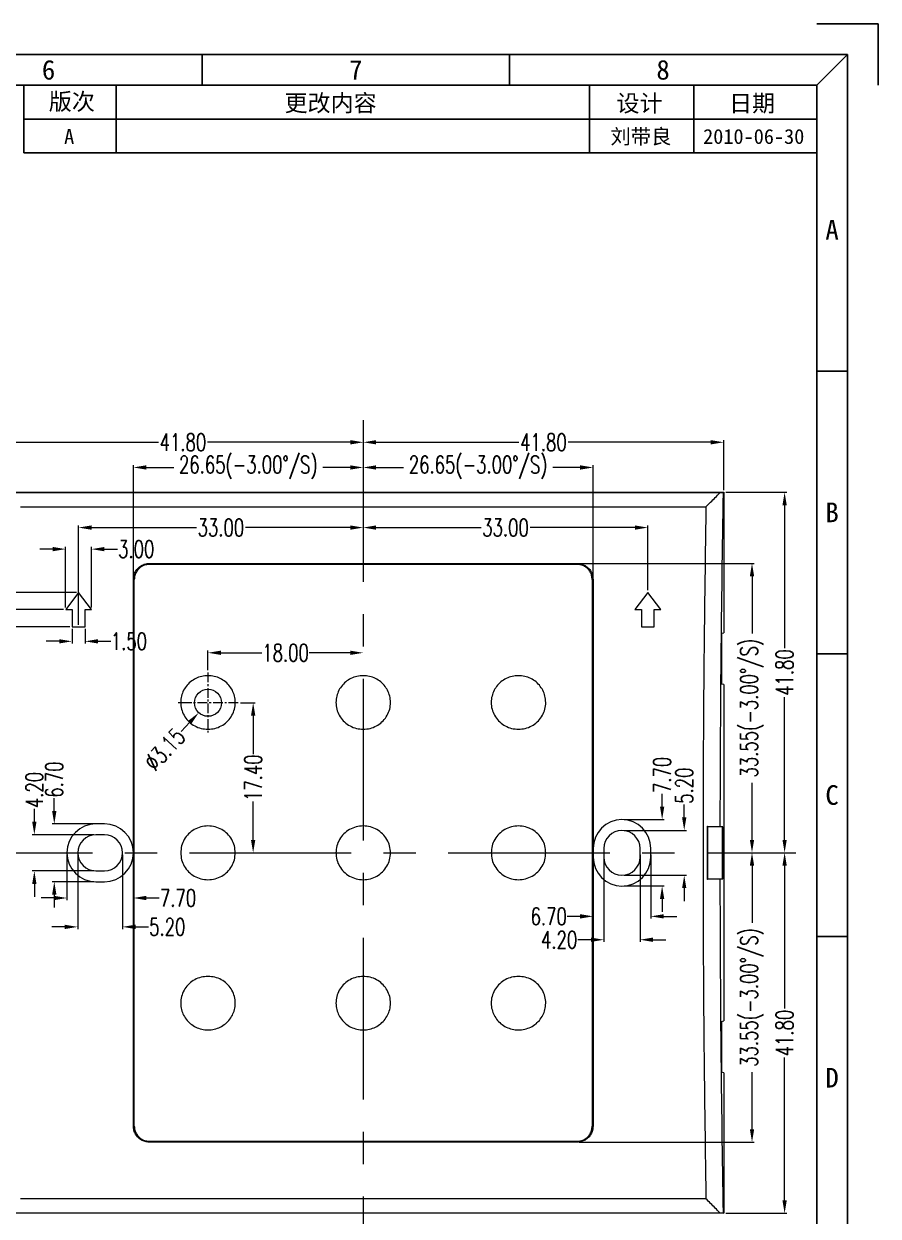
# Model space of a CAD drawing. Header units: millimetres. Extents: x 1179 to 2103, y 2567 to 2779.
# Drawn here: x 1690 to 1789.1, y 2640.8 to 2779 of the extents above; entities that cross this region are included whole.
import ezdxf
from ezdxf.enums import TextEntityAlignment as Align

# ---------------------------------------------------------------- set-up
doc = ezdxf.new("R2010")
doc.units = ezdxf.units.MM
doc.linetypes.add('CENTER', pattern=[0.6, 0.375, -0.075, 0.075, -0.075])
doc.layers.get('0').update_dxf_attribs({"linetype": 'CONTINUOUS'})
doc.layers.get('Defpoints').update_dxf_attribs({"linetype": 'CONTINUOUS'})
doc.layers.add('dim', color=82, linetype='CONTINUOUS', lineweight=9)
doc.layers.add('part', color=7, linetype='CONTINUOUS', lineweight=20)
doc.layers.add('dtext', color=4, linetype='CONTINUOUS')
doc.styles.get("Standard").update_dxf_attribs({"font": 'romans.shx', "width": 0.7})
doc.styles.add('仿宋', font='SIMFANG.TTF', dxfattribs={"width": 0.7})
doc.styles.add('宋体', font='SimSun.ttf', dxfattribs={"width": 0.7})
doc.dimstyles.new('02', dxfattribs={"dimscale": 0.5, "dimtxt": 4, "dimasz": 3, "dimexe": 0.5, "dimexo": 0.5, "dimgap": 0.09, "dimtad": 0, "dimzin": 0, "dimdsep": 46, "dimtxsty": 'Standard', "dimcen": 0, "dimclrd": 256, "dimclre": 256, "dimclrt": 6, "dimazin": 2, "dimtp": 0.01, "dimtm": 0.01, "dimtfac": 1, "dimtofl": 0, "dimtmove": 0, "dimatfit": 0, "dimfxl": 0, "dimtolj": 1, "dimtzin": 0, "dimlwd": -1, "dimlwe": -1, "dimarcsym": 0})

# ---------------------------------------------------------------- blocks, each defined once
blk = doc.blocks.new('ca3')
at = {"color": 8}
for p, q in [((420, 297), (410, 297)), ((420, 287), (420, 297))]:
    blk.add_line(p, q, dxfattribs=at)
for p, q in [((310, 287), (310, 292)), ((360, 287), (360, 292)), ((410, 287), (415, 292)), ((415, 240.5), (410, 240.5)), ((415, 194.5), (410, 194.5)), ((410, 148.5), (415, 148.5))]:
    blk.add_line(p, q)
for points in [[(5, 292), (415, 292), (415, 5), (5, 5)], [(10, 287), (410, 287), (410, 10), (10, 10)]]:
    blk.add_lwpolyline(points, close=True)
at = {"style": '宋体'}
for s, p in [('6', (285, 289.5)), ('8', (385, 289.5)), ('7', (335, 289.5)), ('A', (412.5, 263.5)), ('B', (412.5, 217.5)), ('C', (412.5, 171.5)), ('D', (412.5, 125.5))]:
    blk.add_text(s, height=3.2, dxfattribs=at).set_placement(p, align=Align.MIDDLE)
blk = doc.blocks.new('*D212')
at = {"layer": 'Defpoints', "color": 0}
for p in [(3383.1, -1234.23), (3383.1, -1234.23), (3416.1, -1241.74)]:
    blk.add_point(p, dxfattribs=at)
at = {"layer": 'dim'}
for p, q in [((3384.6, -1234.23), (3396.76, -1234.23)), ((3414.6, -1234.23), (3402.45, -1234.23)), ((3416.1, -1241.49), (3416.1, -1233.98))]:
    blk.add_line(p, q, dxfattribs=at)
for points in [[(3384.6, -1233.98), (3384.6, -1234.48), (3383.1, -1234.23)], [(3414.6, -1233.98), (3414.6, -1234.48), (3416.1, -1234.23)]]:
    blk.add_solid(points, dxfattribs=at)
at = {"layer": 'dim', "color": 6, "insert": (3399.6, -1234.23), "char_height": 2, "attachment_point": 5}
blk.add_mtext('\\A1;33.00', dxfattribs=at)
blk = doc.blocks.new('*D211')
at = {"layer": 'Defpoints', "color": 0}
for p in [(3383.1, -1234.23), (3383.1, -1234.23), (3350.1, -1245.74)]:
    blk.add_point(p, dxfattribs=at)
at = {"layer": 'dim'}
for p, q in [((3350.1, -1245.49), (3350.1, -1233.98)), ((3351.6, -1234.23), (3363.76, -1234.23)), ((3381.6, -1234.23), (3369.45, -1234.23))]:
    blk.add_line(p, q, dxfattribs=at)
for points in [[(3351.6, -1233.98), (3351.6, -1234.48), (3350.1, -1234.23)], [(3381.6, -1233.98), (3381.6, -1234.48), (3383.1, -1234.23)]]:
    blk.add_solid(points, dxfattribs=at)
at = {"layer": 'dim', "color": 6, "insert": (3366.6, -1234.23), "char_height": 2, "attachment_point": 5}
blk.add_mtext('\\A1;33.00', dxfattribs=at)
blk = doc.blocks.new('*D210')
at = {"layer": 'Defpoints', "color": 0}
for p in [(3351.6, -1236.73), (3348.6, -1243.74), (3351.6, -1243.74)]:
    blk.add_point(p, dxfattribs=at)
at = {"layer": 'dim'}
for p, q in [((3347.1, -1236.73), (3345.6, -1236.73)), ((3348.6, -1243.49), (3348.6, -1236.48)), ((3351.6, -1243.49), (3351.6, -1236.48)), ((3353.1, -1236.73), (3354.6, -1236.73))]:
    blk.add_line(p, q, dxfattribs=at)
for points in [[(3347.1, -1236.48), (3347.1, -1236.98), (3348.6, -1236.73)], [(3353.1, -1236.48), (3353.1, -1236.98), (3351.6, -1236.73)]]:
    blk.add_solid(points, dxfattribs=at)
at = {"layer": 'dim', "color": 6, "insert": (3356.78, -1236.73), "char_height": 2, "attachment_point": 5}
blk.add_mtext('\\A1;3.00', dxfattribs=at)
blk = doc.blocks.new('*D209')
at = {"layer": 'Defpoints', "color": 0}
for p in [(3349.35, -1245.74), (3350.85, -1245.74), (3350.85, -1247.42)]:
    blk.add_point(p, dxfattribs=at)
at = {"layer": 'dim'}
for p, q in [((3349.35, -1245.99), (3349.35, -1247.67)), ((3350.85, -1245.99), (3350.85, -1247.67)), ((3347.85, -1247.42), (3346.35, -1247.42)), ((3352.35, -1247.42), (3353.85, -1247.42))]:
    blk.add_line(p, q, dxfattribs=at)
for points in [[(3347.85, -1247.17), (3347.85, -1247.67), (3349.35, -1247.42)], [(3352.35, -1247.17), (3352.35, -1247.67), (3350.85, -1247.42)]]:
    blk.add_solid(points, dxfattribs=at)
at = {"layer": 'dim', "color": 6, "insert": (3355.93, -1247.42), "char_height": 2, "attachment_point": 5}
blk.add_mtext('\\A1;1.50', dxfattribs=at)
blk = doc.blocks.new('*D208')
at = {"layer": 'Defpoints', "color": 0}
for p in [(3350.1, -1241.74), (3332.94, -1271.94), (3332.94, -1271.94)]:
    blk.add_point(p, dxfattribs=at)
at = {"layer": 'dim'}
for p, q in [((3349.85, -1241.74), (3332.69, -1241.74)), ((3332.94, -1243.24), (3332.94, -1254)), ((3332.94, -1270.44), (3332.94, -1259.69))]:
    blk.add_line(p, q, dxfattribs=at)
for points in [[(3332.69, -1243.24), (3333.19, -1243.24), (3332.94, -1241.74)], [(3332.69, -1270.44), (3333.19, -1270.44), (3332.94, -1271.94)]]:
    blk.add_solid(points, dxfattribs=at)
at = {"layer": 'dim', "color": 6, "insert": (3332.94, -1256.84), "char_height": 2, "attachment_point": 5, "rotation": 90}
blk.add_mtext('\\A1;30.20', dxfattribs=at)
blk = doc.blocks.new('*D207')
at = {"layer": 'Defpoints', "color": 0}
for p in [(3348.6, -1243.74), (3335.66, -1271.94), (3335.66, -1271.94)]:
    blk.add_point(p, dxfattribs=at)
at = {"layer": 'dim'}
for p, q in [((3348.35, -1243.74), (3335.41, -1243.74)), ((3335.66, -1245.24), (3335.66, -1255)), ((3335.66, -1270.44), (3335.66, -1260.69))]:
    blk.add_line(p, q, dxfattribs=at)
for points in [[(3335.41, -1245.24), (3335.91, -1245.24), (3335.66, -1243.74)], [(3335.41, -1270.44), (3335.91, -1270.44), (3335.66, -1271.94)]]:
    blk.add_solid(points, dxfattribs=at)
at = {"layer": 'dim', "color": 6, "insert": (3335.66, -1257.84), "char_height": 2, "attachment_point": 5, "rotation": 90}
blk.add_mtext('\\A1;28.20', dxfattribs=at)
blk = doc.blocks.new('*D206')
at = {"layer": 'Defpoints', "color": 0}
for p in [(3349.35, -1245.74), (3338.34, -1271.94), (3338.34, -1271.94)]:
    blk.add_point(p, dxfattribs=at)
at = {"layer": 'dim'}
for p, q in [((3349.1, -1245.74), (3338.09, -1245.74)), ((3338.34, -1247.24), (3338.34, -1256)), ((3338.34, -1270.44), (3338.34, -1261.69))]:
    blk.add_line(p, q, dxfattribs=at)
for points in [[(3338.09, -1247.24), (3338.59, -1247.24), (3338.34, -1245.74)], [(3338.09, -1270.44), (3338.59, -1270.44), (3338.34, -1271.94)]]:
    blk.add_solid(points, dxfattribs=at)
at = {"layer": 'dim', "color": 6, "insert": (3338.34, -1258.84), "char_height": 2, "attachment_point": 5, "rotation": 90}
blk.add_mtext('\\A1;26.20', dxfattribs=at)
blk = doc.blocks.new('*D205')
at = {"layer": 'Defpoints', "color": 0}
for p in [(3347.28, -1268.59), (3352.6, -1268.59), (3352.1, -1275.29)]:
    blk.add_point(p, dxfattribs=at)
at = {"layer": 'dim'}
for p, q in [((3347.28, -1267.09), (3347.28, -1265.59)), ((3352.35, -1268.59), (3347.03, -1268.59)), ((3351.85, -1275.29), (3347.03, -1275.29)), ((3347.28, -1276.79), (3347.28, -1278.29))]:
    blk.add_line(p, q, dxfattribs=at)
for points in [[(3347.03, -1267.09), (3347.53, -1267.09), (3347.28, -1268.59)], [(3347.03, -1276.79), (3347.53, -1276.79), (3347.28, -1275.29)]]:
    blk.add_solid(points, dxfattribs=at)
at = {"layer": 'dim', "color": 6, "insert": (3347.28, -1263.45), "char_height": 2, "attachment_point": 5, "rotation": 90}
blk.add_mtext('\\A1;6.70', dxfattribs=at)
blk = doc.blocks.new('*D204')
at = {"layer": 'Defpoints', "color": 0}
for p in [(3344.97, -1269.84), (3352.1, -1269.84), (3352.1, -1274.04)]:
    blk.add_point(p, dxfattribs=at)
at = {"layer": 'dim'}
for p, q in [((3344.97, -1268.34), (3344.97, -1266.84)), ((3351.85, -1269.84), (3344.72, -1269.84)), ((3351.85, -1274.04), (3344.72, -1274.04)), ((3344.97, -1275.54), (3344.97, -1277.04))]:
    blk.add_line(p, q, dxfattribs=at)
for points in [[(3344.72, -1268.34), (3345.22, -1268.34), (3344.97, -1269.84)], [(3344.72, -1275.54), (3345.22, -1275.54), (3344.97, -1274.04)]]:
    blk.add_solid(points, dxfattribs=at)
at = {"layer": 'dim', "color": 6, "insert": (3344.97, -1264.66), "char_height": 2, "attachment_point": 5, "rotation": 90}
blk.add_mtext('\\A1;4.20', dxfattribs=at)
blk = doc.blocks.new('*D203')
at = {"layer": 'Defpoints', "color": 0}
for p in [(3350, -1271.94), (3355.2, -1271.94), (3355.2, -1280.53)]:
    blk.add_point(p, dxfattribs=at)
at = {"layer": 'dim'}
for p, q in [((3350, -1272.19), (3350, -1280.78)), ((3355.2, -1272.19), (3355.2, -1280.78)), ((3348.5, -1280.53), (3347, -1280.53)), ((3356.7, -1280.53), (3358.2, -1280.53))]:
    blk.add_line(p, q, dxfattribs=at)
for points in [[(3348.5, -1280.28), (3348.5, -1280.78), (3350, -1280.53)], [(3356.7, -1280.28), (3356.7, -1280.78), (3355.2, -1280.53)]]:
    blk.add_solid(points, dxfattribs=at)
at = {"layer": 'dim', "color": 6, "insert": (3360.38, -1280.53), "char_height": 2, "attachment_point": 5}
blk.add_mtext('\\A1;5.20', dxfattribs=at)
blk = doc.blocks.new('*D202')
at = {"layer": 'Defpoints', "color": 0}
for p in [(3348.75, -1271.94), (3356.45, -1271.94), (3348.75, -1277.18)]:
    blk.add_point(p, dxfattribs=at)
at = {"layer": 'dim'}
for p, q in [((3348.75, -1272.19), (3348.75, -1277.43)), ((3356.45, -1272.19), (3356.45, -1277.43)), ((3347.25, -1277.18), (3345.75, -1277.18)), ((3357.95, -1277.18), (3359.45, -1277.18))]:
    blk.add_line(p, q, dxfattribs=at)
for points in [[(3347.25, -1276.93), (3347.25, -1277.43), (3348.75, -1277.18)], [(3357.95, -1276.93), (3357.95, -1277.43), (3356.45, -1277.18)]]:
    blk.add_solid(points, dxfattribs=at)
at = {"layer": 'dim', "color": 6, "insert": (3361.63, -1277.18), "char_height": 2, "attachment_point": 5}
blk.add_mtext('\\A1;7.70', dxfattribs=at)
blk = doc.blocks.new('*D201')
at = {"layer": 'Defpoints', "color": 0}
for p in [(3413.1, -1269.34), (3420.32, -1269.34), (3413.1, -1274.54)]:
    blk.add_point(p, dxfattribs=at)
at = {"layer": 'dim'}
for p, q in [((3420.32, -1267.84), (3420.32, -1266.34)), ((3413.35, -1269.34), (3420.57, -1269.34)), ((3413.35, -1274.54), (3420.57, -1274.54)), ((3420.32, -1276.04), (3420.32, -1277.54))]:
    blk.add_line(p, q, dxfattribs=at)
for points in [[(3420.07, -1267.84), (3420.57, -1267.84), (3420.32, -1269.34)], [(3420.07, -1276.04), (3420.57, -1276.04), (3420.32, -1274.54)]]:
    blk.add_solid(points, dxfattribs=at)
at = {"layer": 'dim', "color": 6, "insert": (3420.32, -1264.16), "char_height": 2, "attachment_point": 5, "rotation": 90}
blk.add_mtext('\\A1;5.20', dxfattribs=at)
blk = doc.blocks.new('*D200')
at = {"layer": 'Defpoints', "color": 0}
for p in [(3411, -1271.94), (3415.2, -1271.94), (3411, -1282.02)]:
    blk.add_point(p, dxfattribs=at)
at = {"layer": 'dim'}
for p, q in [((3411, -1272.19), (3411, -1282.27)), ((3415.2, -1272.19), (3415.2, -1282.27)), ((3409.5, -1282.02), (3408, -1282.02)), ((3416.7, -1282.02), (3418.2, -1282.02))]:
    blk.add_line(p, q, dxfattribs=at)
for points in [[(3409.5, -1281.77), (3409.5, -1282.27), (3411, -1282.02)], [(3416.7, -1281.77), (3416.7, -1282.27), (3415.2, -1282.02)]]:
    blk.add_solid(points, dxfattribs=at)
at = {"layer": 'dim', "color": 6, "insert": (3405.82, -1282.02), "char_height": 2, "attachment_point": 5}
blk.add_mtext('\\A1;4.20', dxfattribs=at)
blk = doc.blocks.new('*D199')
at = {"layer": 'Defpoints', "color": 0}
for p in [(3409.75, -1271.94), (3416.45, -1271.94), (3409.75, -1279.31)]:
    blk.add_point(p, dxfattribs=at)
at = {"layer": 'dim'}
for p, q in [((3409.75, -1272.19), (3409.75, -1279.56)), ((3416.45, -1272.19), (3416.45, -1279.56)), ((3408.25, -1279.31), (3406.75, -1279.31)), ((3417.95, -1279.31), (3419.45, -1279.31))]:
    blk.add_line(p, q, dxfattribs=at)
for points in [[(3408.25, -1279.06), (3408.25, -1279.56), (3409.75, -1279.31)], [(3417.95, -1279.06), (3417.95, -1279.56), (3416.45, -1279.31)]]:
    blk.add_solid(points, dxfattribs=at)
at = {"layer": 'dim', "color": 6, "insert": (3404.61, -1279.31), "char_height": 2, "attachment_point": 5}
blk.add_mtext('\\A1;6.70', dxfattribs=at)
blk = doc.blocks.new('*D198')
at = {"layer": 'Defpoints', "color": 0}
for p in [(3413.1, -1268.09), (3413.1, -1275.79), (3417.76, -1275.79)]:
    blk.add_point(p, dxfattribs=at)
at = {"layer": 'dim'}
for p, q in [((3417.76, -1266.59), (3417.76, -1265.09)), ((3413.35, -1268.09), (3418.01, -1268.09)), ((3413.35, -1275.79), (3418.01, -1275.79)), ((3417.76, -1277.29), (3417.76, -1278.79))]:
    blk.add_line(p, q, dxfattribs=at)
for points in [[(3417.51, -1266.59), (3418.01, -1266.59), (3417.76, -1268.09)], [(3417.51, -1277.29), (3418.01, -1277.29), (3417.76, -1275.79)]]:
    blk.add_solid(points, dxfattribs=at)
at = {"layer": 'dim', "color": 6, "insert": (3417.76, -1262.91), "char_height": 2, "attachment_point": 5, "rotation": 90}
blk.add_mtext('\\A1;7.70', dxfattribs=at)
blk = doc.blocks.new('*D197')
at = {"layer": 'Defpoints', "color": 0}
for p in [(3431.96, -1271.94), (3431.96, -1271.94), (3424.9, -1313.74)]:
    blk.add_point(p, dxfattribs=at)
at = {"layer": 'dim'}
for p, q in [((3431.96, -1273.44), (3431.96, -1290)), ((3431.96, -1312.24), (3431.96, -1295.69)), ((3425.15, -1313.74), (3432.21, -1313.74))]:
    blk.add_line(p, q, dxfattribs=at)
for points in [[(3431.71, -1273.44), (3432.21, -1273.44), (3431.96, -1271.94)], [(3431.71, -1312.24), (3432.21, -1312.24), (3431.96, -1313.74)]]:
    blk.add_solid(points, dxfattribs=at)
at = {"layer": 'dim', "color": 6, "insert": (3431.96, -1292.84), "char_height": 2, "attachment_point": 5, "rotation": 90}
blk.add_mtext('\\A1;41.80', dxfattribs=at)
blk = doc.blocks.new('*D196')
at = {"layer": 'Defpoints', "color": 0}
for p in [(3424.9, -1230.14), (3431.96, -1271.94), (3431.96, -1271.94)]:
    blk.add_point(p, dxfattribs=at)
at = {"layer": 'dim'}
for p, q in [((3425.15, -1230.14), (3432.21, -1230.14)), ((3431.96, -1231.64), (3431.96, -1248.2)), ((3431.96, -1270.44), (3431.96, -1253.89))]:
    blk.add_line(p, q, dxfattribs=at)
for points in [[(3431.71, -1231.64), (3432.21, -1231.64), (3431.96, -1230.14)], [(3431.71, -1270.44), (3432.21, -1270.44), (3431.96, -1271.94)]]:
    blk.add_solid(points, dxfattribs=at)
at = {"layer": 'dim', "color": 6, "insert": (3431.96, -1251.04), "char_height": 2, "attachment_point": 5, "rotation": 90}
blk.add_mtext('\\A1;41.80', dxfattribs=at)
blk = doc.blocks.new('*D195')
at = {"layer": 'Defpoints', "color": 0}
for p in [(3366.18, -1253.39), (3364.03, -1255.7)]:
    blk.add_point(p, dxfattribs=at)
at = {"layer": 'dim'}
blk.add_line((3363.01, -1256.79), (3361.99, -1257.89), dxfattribs=at)
blk.add_solid([(3362.83, -1256.62), (3363.19, -1256.96), (3364.03, -1255.7)], dxfattribs=at)
at = {"layer": 'dim', "color": 6, "insert": (3360.07, -1259.95), "char_height": 2, "attachment_point": 5, "rotation": 47.0535}
blk.add_mtext('\\A1;∅3.15', dxfattribs=at)
blk = doc.blocks.new('*D194')
at = {"layer": 'Defpoints', "color": 0}
for p in [(3368.61, -1254.54), (3370.34, -1271.94), (3370.34, -1271.94)]:
    blk.add_point(p, dxfattribs=at)
at = {"layer": 'dim'}
for p, q in [((3368.86, -1254.54), (3370.59, -1254.54)), ((3370.34, -1256.04), (3370.34, -1260.5)), ((3370.34, -1270.44), (3370.34, -1265.99))]:
    blk.add_line(p, q, dxfattribs=at)
for points in [[(3370.09, -1256.04), (3370.59, -1256.04), (3370.34, -1254.54)], [(3370.09, -1270.44), (3370.59, -1270.44), (3370.34, -1271.94)]]:
    blk.add_solid(points, dxfattribs=at)
at = {"layer": 'dim', "color": 6, "insert": (3370.34, -1263.24), "char_height": 2, "attachment_point": 5, "rotation": 90}
blk.add_mtext('\\A1;17.40', dxfattribs=at)
blk = doc.blocks.new('*D193')
at = {"layer": 'Defpoints', "color": 0}
for p in [(3383.1, -1248.75), (3383.1, -1248.75), (3365.1, -1251.03)]:
    blk.add_point(p, dxfattribs=at)
at = {"layer": 'dim'}
for p, q in [((3365.1, -1250.78), (3365.1, -1248.5)), ((3366.6, -1248.75), (3371.36, -1248.75)), ((3381.6, -1248.75), (3376.85, -1248.75))]:
    blk.add_line(p, q, dxfattribs=at)
for points in [[(3366.6, -1248.5), (3366.6, -1249), (3365.1, -1248.75)], [(3381.6, -1248.5), (3381.6, -1249), (3383.1, -1248.75)]]:
    blk.add_solid(points, dxfattribs=at)
at = {"layer": 'dim', "color": 6, "insert": (3374.1, -1248.75), "char_height": 2, "attachment_point": 5}
blk.add_mtext('\\A1;18.00', dxfattribs=at)
blk = doc.blocks.new('*D190')
at = {"layer": 'Defpoints', "color": 0}
for p in [(3428.18, -1271.94), (3428.18, -1271.94), (3407.9, -1305.49)]:
    blk.add_point(p, dxfattribs=at)
at = {"layer": 'dim'}
for p, q in [((3428.18, -1273.44), (3428.18, -1280.07)), ((3428.18, -1303.99), (3428.18, -1297.36)), ((3408.15, -1305.49), (3428.43, -1305.49))]:
    blk.add_line(p, q, dxfattribs=at)
for points in [[(3427.93, -1273.44), (3428.43, -1273.44), (3428.18, -1271.94)], [(3427.93, -1303.99), (3428.43, -1303.99), (3428.18, -1305.49)]]:
    blk.add_solid(points, dxfattribs=at)
at = {"layer": 'dim', "color": 6, "insert": (3428.18, -1288.72), "char_height": 2, "attachment_point": 5, "rotation": 90}
blk.add_mtext('\\A1;33.55(-3.00%%d/S)', dxfattribs=at)
blk = doc.blocks.new('*D189')
at = {"layer": 'Defpoints', "color": 0}
for p in [(3407.9, -1238.39), (3428.18, -1271.94), (3428.18, -1271.94)]:
    blk.add_point(p, dxfattribs=at)
at = {"layer": 'dim'}
for p, q in [((3408.15, -1238.39), (3428.43, -1238.39)), ((3428.18, -1239.89), (3428.18, -1246.52)), ((3428.18, -1270.44), (3428.18, -1263.81))]:
    blk.add_line(p, q, dxfattribs=at)
for points in [[(3427.93, -1239.89), (3428.43, -1239.89), (3428.18, -1238.39)], [(3427.93, -1270.44), (3428.43, -1270.44), (3428.18, -1271.94)]]:
    blk.add_solid(points, dxfattribs=at)
at = {"layer": 'dim', "color": 6, "insert": (3428.18, -1255.17), "char_height": 2, "attachment_point": 5, "rotation": 90}
blk.add_mtext('\\A1;33.55(-3.00%%d/S)', dxfattribs=at)
blk = doc.blocks.new('*D186')
at = {"layer": 'Defpoints', "color": 0}
for p in [(3383.1, -1224.34), (3383.1, -1224.34), (3424.9, -1230.14)]:
    blk.add_point(p, dxfattribs=at)
at = {"layer": 'dim'}
for p, q in [((3384.6, -1224.34), (3401.16, -1224.34)), ((3423.4, -1224.34), (3406.85, -1224.34)), ((3424.9, -1229.89), (3424.9, -1224.09))]:
    blk.add_line(p, q, dxfattribs=at)
for points in [[(3384.6, -1224.09), (3384.6, -1224.59), (3383.1, -1224.34)], [(3423.4, -1224.09), (3423.4, -1224.59), (3424.9, -1224.34)]]:
    blk.add_solid(points, dxfattribs=at)
at = {"layer": 'dim', "color": 6, "insert": (3404, -1224.34), "char_height": 2, "attachment_point": 5}
blk.add_mtext('\\A1;41.80', dxfattribs=at)
blk = doc.blocks.new('*D185')
at = {"layer": 'Defpoints', "color": 0}
for p in [(3383.1, -1224.34), (3383.1, -1224.34), (3341.3, -1230.14)]:
    blk.add_point(p, dxfattribs=at)
at = {"layer": 'dim'}
for p, q in [((3341.3, -1229.89), (3341.3, -1224.09)), ((3342.8, -1224.34), (3359.36, -1224.34)), ((3381.6, -1224.34), (3365.05, -1224.34))]:
    blk.add_line(p, q, dxfattribs=at)
for points in [[(3342.8, -1224.09), (3342.8, -1224.59), (3341.3, -1224.34)], [(3381.6, -1224.09), (3381.6, -1224.59), (3383.1, -1224.34)]]:
    blk.add_solid(points, dxfattribs=at)
at = {"layer": 'dim', "color": 6, "insert": (3362.2, -1224.34), "char_height": 2, "attachment_point": 5}
blk.add_mtext('\\A1;41.80', dxfattribs=at)
blk = doc.blocks.new('*D184')
at = {"layer": 'Defpoints', "color": 0}
for p in [(3383.1, -1227.26), (3383.1, -1227.26), (3356.45, -1240.24)]:
    blk.add_point(p, dxfattribs=at)
at = {"layer": 'dim'}
for p, q in [((3356.45, -1239.99), (3356.45, -1227.01)), ((3357.95, -1227.26), (3361.13, -1227.26)), ((3381.6, -1227.26), (3378.42, -1227.26))]:
    blk.add_line(p, q, dxfattribs=at)
for points in [[(3357.95, -1227.01), (3357.95, -1227.51), (3356.45, -1227.26)], [(3381.6, -1227.01), (3381.6, -1227.51), (3383.1, -1227.26)]]:
    blk.add_solid(points, dxfattribs=at)
at = {"layer": 'dim', "color": 6, "insert": (3369.78, -1227.26), "char_height": 2, "attachment_point": 5}
blk.add_mtext('\\A1;26.65(-3.00%%d/S)', dxfattribs=at)
blk = doc.blocks.new('*D183')
at = {"layer": 'Defpoints', "color": 0}
for p in [(3383.1, -1227.26), (3383.1, -1227.26), (3409.75, -1240.24)]:
    blk.add_point(p, dxfattribs=at)
at = {"layer": 'dim'}
for p, q in [((3384.6, -1227.26), (3387.78, -1227.26)), ((3408.25, -1227.26), (3405.07, -1227.26)), ((3409.75, -1239.99), (3409.75, -1227.01))]:
    blk.add_line(p, q, dxfattribs=at)
for points in [[(3384.6, -1227.01), (3384.6, -1227.51), (3383.1, -1227.26)], [(3408.25, -1227.01), (3408.25, -1227.51), (3409.75, -1227.26)]]:
    blk.add_solid(points, dxfattribs=at)
at = {"layer": 'dim', "color": 6, "insert": (3396.43, -1227.26), "char_height": 2, "attachment_point": 5}
blk.add_mtext('\\A1;26.65(-3.00%%d/S)', dxfattribs=at)

msp = doc.modelspace()

# ---------------------------------------------------------------- linework, layer by layer
at = {"layer": 'dtext', "color": 7}
for p, q in [((1690.024, 2771.885), (1690.024, 2764.047)), ((1700.711, 2771.885), (1700.711, 2764.047)), ((1755.575, 2771.885), (1755.575, 2764.047)), ((1767.687, 2771.885), (1767.687, 2764.047)), ((1690.024, 2767.966), (1781.937, 2767.966)), ((1690.024, 2764.047), (1781.937, 2764.047))]:
    msp.add_line(p, q, dxfattribs=at)
at = {"layer": 'part', "color": 1, "linetype": 'CENTER', "ltscale": 50}
for p, q in [((1729.36, 2733.049), (1729.36, 2632.729)), ((1679.2, 2682.889), (1779.52, 2682.889))]:
    msp.add_line(p, q, dxfattribs=at)
at = {"layer": 'part', "color": 7, "linetype": 'Continuous'}
for p, q in [((1687.56, 2724.689), (1771.16, 2724.689)), ((1770.696, 2724.618), (1688.023, 2724.618)), ((1771.16, 2724.689), (1771.124, 2724.653)), ((1771.16, 2724.689), (1771.16, 2708.389)), ((1689.619, 2723.011), (1769.1, 2723.011)), ((1704.56, 2716.439), (1754.16, 2716.439)), ((1704.56, 2716.439), (1704.56, 2716.331)), ((1754.16, 2716.331), (1704.56, 2716.331)), ((1754.16, 2716.439), (1754.16, 2716.331)), ((1702.71, 2714.589), (1702.816, 2714.588)), ((1756.01, 2714.589), (1755.904, 2714.588)), ((1696.36, 2713.089), (1694.86, 2711.089)), ((1697.86, 2711.089), (1696.36, 2713.089)), ((1762.36, 2713.089), (1760.86, 2711.089)), ((1763.86, 2711.089), (1762.36, 2713.089)), ((1694.86, 2711.089), (1695.61, 2711.089)), ((1695.61, 2711.089), (1695.61, 2709.089)), ((1697.11, 2711.089), (1697.86, 2711.089)), ((1697.11, 2709.089), (1697.11, 2711.089)), ((1760.86, 2711.089), (1761.61, 2711.089)), ((1761.61, 2711.089), (1761.61, 2709.089)), ((1763.11, 2709.089), (1763.11, 2711.089)), ((1763.11, 2711.089), (1763.86, 2711.089)), ((1695.61, 2709.089), (1697.11, 2709.089)), ((1761.61, 2709.089), (1763.11, 2709.089)), ((1770.915, 2708.34), (1771.16, 2708.389)), ((1770.915, 2708.34), (1770.915, 2702.437)), ((1771.16, 2702.389), (1770.915, 2702.437)), ((1771.16, 2702.389), (1771.16, 2663.389)), ((1699.36, 2686.239), (1698.36, 2686.239)), ((1699.36, 2684.989), (1698.36, 2684.989)), ((1769.331, 2685.917), (1769.275, 2685.973)), ((1769.275, 2685.973), (1770.753, 2685.95)), ((1771.06, 2685.889), (1770.753, 2685.95)), ((1770.96, 2685.889), (1770.96, 2679.889)), ((1771.06, 2685.889), (1770.96, 2685.889)), ((1756.01, 2683.389), (1756.01, 2682.389)), ((1757.26, 2683.389), (1757.26, 2682.389)), ((1761.46, 2682.389), (1761.46, 2683.389)), ((1762.71, 2682.389), (1762.71, 2683.389)), ((1698.36, 2680.789), (1699.36, 2680.789)), ((1698.36, 2679.539), (1699.36, 2679.539)), ((1769.275, 2679.804), (1769.331, 2679.86)), ((1770.753, 2679.827), (1769.275, 2679.804)), ((1770.753, 2679.827), (1771.06, 2679.889)), ((1771.06, 2679.889), (1770.96, 2679.889)), ((1770.915, 2663.34), (1771.16, 2663.389)), ((1770.915, 2663.34), (1770.915, 2657.437)), ((1771.16, 2657.389), (1770.915, 2657.437)), ((1771.16, 2657.389), (1771.16, 2641.089)), ((1702.71, 2651.189), (1702.816, 2651.189)), ((1756.01, 2651.189), (1755.904, 2651.189)), ((1704.56, 2649.339), (1704.56, 2649.446)), ((1704.56, 2649.446), (1754.16, 2649.446)), ((1754.16, 2649.339), (1704.56, 2649.339)), ((1754.16, 2649.339), (1754.16, 2649.446)), ((1769.1, 2642.766), (1689.619, 2642.766)), ((1771.16, 2641.089), (1687.56, 2641.089)), ((1688.023, 2641.159), (1770.696, 2641.159)), ((1771.16, 2641.089), (1771.124, 2641.124))]:
    msp.add_line(p, q, dxfattribs=at)
at = {"layer": 'part', "color": 1, "linetype": 'CENTER', "ltscale": 3}
for p, q in [((1711.36, 2703.799), (1711.36, 2696.779)), ((1714.87, 2700.289), (1707.85, 2700.289))]:
    msp.add_line(p, q, dxfattribs=at)
at = {"layer": 'part', "color": 7, "linetype": 'Continuous'}
msp.add_circle((1711.36, 2700.289), 1.575, dxfattribs=at)
for centre, radius, start, end in [((1698.36, 2682.889), 3.35, 90, 270), ((1699.36, 2682.889), 3.35, 270, 90), ((1759.36, 2683.389), 3.35, 0, 180), ((1698.36, 2682.889), 2.1, 90, 270), ((1699.36, 2682.889), 2.1, 270, 90), ((1759.36, 2683.389), 2.1, 0, 180), ((1759.36, 2682.389), 3.35, 180, 0), ((1759.36, 2682.389), 2.1, 180, 0)]:
    msp.add_arc(centre, radius, start, end, dxfattribs=at)
for points in [[(1769.1, 2723.011), (1769.634, 2723.547), (1770.169, 2724.085), (1770.696, 2724.618)], [(1771.124, 2724.653), (1770.982, 2724.641), (1770.839, 2724.63), (1770.696, 2724.618)], [(1770.753, 2685.95), (1770.858, 2705.403), (1771.124, 2724.653)], [(1769.096, 2723.011), (1768.912, 2709.765), (1768.795, 2696.361), (1768.755, 2682.889), (1768.795, 2669.416), (1768.912, 2656.013), (1769.096, 2642.766)], [(1702.71, 2714.589), (1702.774, 2715.068), (1702.964, 2715.522), (1703.256, 2715.901), (1703.637, 2716.19), (1704.089, 2716.376), (1704.56, 2716.439)], [(1704.56, 2716.331), (1704.116, 2716.272), (1703.689, 2716.097), (1703.331, 2715.825), (1703.055, 2715.468), (1702.876, 2715.039), (1702.815, 2714.581)], [(1754.16, 2716.439), (1754.632, 2716.376), (1755.081, 2716.191), (1755.463, 2715.902), (1755.756, 2715.521), (1755.945, 2715.066), (1756.01, 2714.589)], [(1755.904, 2714.581), (1755.843, 2715.037), (1755.665, 2715.466), (1755.388, 2715.825), (1755.029, 2716.098), (1754.605, 2716.273), (1754.16, 2716.331)], [(1702.71, 2682.889), (1702.71, 2693.492), (1702.71, 2704.068), (1702.71, 2714.589)], [(1702.815, 2682.889), (1702.815, 2689.252), (1702.815, 2701.955), (1702.815, 2714.581)], [(1755.904, 2714.581), (1755.904, 2701.955), (1755.905, 2689.252), (1755.905, 2683.389)], [(1756.01, 2714.589), (1756.009, 2704.234), (1756.009, 2693.825), (1756.01, 2683.388)], [(1711.36, 2703.425), (1710.629, 2703.341), (1709.939, 2703.095), (1709.327, 2702.701), (1708.826, 2702.182), (1708.461, 2701.567), (1708.249, 2700.889)], [(1714.47, 2700.888), (1714.258, 2701.567), (1713.893, 2702.182), (1713.392, 2702.701), (1712.781, 2703.095), (1712.091, 2703.341), (1711.36, 2703.425)], [(1729.36, 2703.425), (1728.629, 2703.341), (1727.939, 2703.095), (1727.327, 2702.701), (1726.826, 2702.182), (1726.461, 2701.567), (1726.249, 2700.889)], [(1732.47, 2700.888), (1732.258, 2701.567), (1731.893, 2702.182), (1731.392, 2702.701), (1730.781, 2703.095), (1730.091, 2703.341), (1729.36, 2703.425)], [(1747.36, 2703.425), (1746.629, 2703.341), (1745.939, 2703.095), (1745.327, 2702.701), (1744.826, 2702.182), (1744.461, 2701.567), (1744.249, 2700.889)], [(1750.47, 2700.888), (1750.258, 2701.567), (1749.893, 2702.182), (1749.392, 2702.701), (1748.781, 2703.095), (1748.091, 2703.341), (1747.36, 2703.425)], [(1708.249, 2700.889), (1708.202, 2700.122), (1708.35, 2699.366), (1708.684, 2698.667), (1709.186, 2698.068), (1709.826, 2697.608), (1710.567, 2697.318), (1711.359, 2697.219)], [(1711.359, 2697.219), (1712.151, 2697.318), (1712.891, 2697.607), (1713.532, 2698.067), (1714.034, 2698.666), (1714.369, 2699.365), (1714.517, 2700.121), (1714.47, 2700.888)], [(1726.249, 2700.889), (1726.202, 2700.122), (1726.35, 2699.366), (1726.684, 2698.667), (1727.186, 2698.068), (1727.826, 2697.608), (1728.567, 2697.318), (1729.359, 2697.219)], [(1729.359, 2697.219), (1730.151, 2697.318), (1730.891, 2697.607), (1731.532, 2698.067), (1732.034, 2698.666), (1732.369, 2699.365), (1732.517, 2700.121), (1732.47, 2700.888)], [(1744.249, 2700.889), (1744.202, 2700.122), (1744.35, 2699.366), (1744.684, 2698.667), (1745.186, 2698.068), (1745.826, 2697.608), (1746.567, 2697.318), (1747.359, 2697.219)], [(1747.359, 2697.219), (1748.151, 2697.318), (1748.891, 2697.607), (1749.532, 2698.067), (1750.034, 2698.666), (1750.369, 2699.365), (1750.517, 2700.121), (1750.47, 2700.888)], [(1711.36, 2686.002), (1710.533, 2685.894), (1709.766, 2685.579), (1709.112, 2685.08), (1708.613, 2684.434), (1708.302, 2683.687), (1708.196, 2682.889)], [(1714.523, 2682.889), (1714.418, 2683.687), (1714.106, 2684.434), (1713.607, 2685.08), (1712.953, 2685.579), (1712.186, 2685.894), (1711.36, 2686.002)], [(1729.36, 2686.002), (1728.533, 2685.894), (1727.766, 2685.579), (1727.112, 2685.08), (1726.613, 2684.434), (1726.302, 2683.687), (1726.196, 2682.889)], [(1732.523, 2682.889), (1732.418, 2683.687), (1732.106, 2684.434), (1731.607, 2685.08), (1730.953, 2685.579), (1730.186, 2685.894), (1729.36, 2686.002)], [(1747.36, 2686.002), (1746.533, 2685.894), (1745.766, 2685.579), (1745.112, 2685.08), (1744.613, 2684.434), (1744.302, 2683.687), (1744.196, 2682.889)], [(1750.523, 2682.889), (1750.418, 2683.687), (1750.106, 2684.434), (1749.607, 2685.08), (1748.953, 2685.579), (1748.186, 2685.894), (1747.36, 2686.002)], [(1769.275, 2679.804), (1769.274, 2681.86), (1769.274, 2683.917), (1769.275, 2685.973)], [(1769.331, 2679.86), (1769.33, 2681.879), (1769.33, 2683.898), (1769.331, 2685.917)], [(1770.96, 2685.889), (1770.418, 2685.898), (1769.875, 2685.907), (1769.331, 2685.917)], [(1771.06, 2685.889), (1771.055, 2683.889), (1771.055, 2681.888), (1771.06, 2679.889)], [(1702.71, 2651.189), (1702.71, 2661.709), (1702.71, 2672.285), (1702.71, 2682.889)], [(1702.815, 2651.196), (1702.815, 2663.822), (1702.815, 2676.525), (1702.815, 2682.889)], [(1708.196, 2682.889), (1708.302, 2682.09), (1708.613, 2681.343), (1709.111, 2680.698), (1709.766, 2680.199), (1710.533, 2679.883), (1711.359, 2679.775)], [(1711.359, 2679.775), (1712.185, 2679.883), (1712.952, 2680.198), (1713.607, 2680.697), (1714.106, 2681.342), (1714.418, 2682.09), (1714.523, 2682.889)], [(1726.196, 2682.889), (1726.302, 2682.09), (1726.613, 2681.343), (1727.111, 2680.698), (1727.766, 2680.199), (1728.533, 2679.883), (1729.359, 2679.775)], [(1729.359, 2679.775), (1730.185, 2679.883), (1730.952, 2680.198), (1731.607, 2680.697), (1732.106, 2681.342), (1732.418, 2682.09), (1732.523, 2682.889)], [(1744.196, 2682.889), (1744.302, 2682.09), (1744.613, 2681.343), (1745.111, 2680.698), (1745.766, 2680.199), (1746.533, 2679.883), (1747.359, 2679.775)], [(1747.359, 2679.775), (1748.185, 2679.883), (1748.952, 2680.198), (1749.607, 2680.697), (1750.106, 2681.342), (1750.418, 2682.09), (1750.523, 2682.889)], [(1755.905, 2682.389), (1755.905, 2676.525), (1755.904, 2663.822), (1755.904, 2651.196)], [(1755.905, 2683.389), (1755.905, 2682.389)], [(1756.009, 2682.39), (1756.009, 2671.952), (1756.009, 2661.543), (1756.01, 2651.189)], [(1769.331, 2679.86), (1769.875, 2679.87), (1770.418, 2679.879), (1770.96, 2679.889)], [(1771.124, 2641.124), (1770.858, 2660.374), (1770.753, 2679.827)], [(1711.361, 2668.558), (1710.568, 2668.459), (1709.828, 2668.17), (1709.187, 2667.71), (1708.685, 2667.111), (1708.35, 2666.411), (1708.202, 2665.655), (1708.249, 2664.888)], [(1714.47, 2664.889), (1714.517, 2665.656), (1714.369, 2666.412), (1714.035, 2667.11), (1713.533, 2667.709), (1712.893, 2668.169), (1712.153, 2668.459), (1711.361, 2668.558)], [(1729.361, 2668.558), (1728.568, 2668.459), (1727.828, 2668.17), (1727.187, 2667.71), (1726.685, 2667.111), (1726.35, 2666.411), (1726.202, 2665.655), (1726.249, 2664.888)], [(1732.47, 2664.889), (1732.517, 2665.656), (1732.369, 2666.412), (1732.035, 2667.11), (1731.533, 2667.709), (1730.893, 2668.169), (1730.153, 2668.459), (1729.361, 2668.558)], [(1747.361, 2668.558), (1746.568, 2668.459), (1745.828, 2668.17), (1745.187, 2667.71), (1744.685, 2667.111), (1744.35, 2666.411), (1744.202, 2665.655), (1744.249, 2664.888)], [(1750.47, 2664.889), (1750.517, 2665.656), (1750.369, 2666.412), (1750.035, 2667.11), (1749.533, 2667.709), (1748.893, 2668.169), (1748.153, 2668.459), (1747.361, 2668.558)], [(1708.249, 2664.888), (1708.461, 2664.21), (1708.826, 2663.595), (1709.327, 2663.076), (1709.939, 2662.682), (1710.629, 2662.436), (1711.36, 2662.352)], [(1711.36, 2662.352), (1712.091, 2662.436), (1712.781, 2662.682), (1713.392, 2663.076), (1713.893, 2663.595), (1714.258, 2664.21), (1714.47, 2664.889)], [(1726.249, 2664.888), (1726.461, 2664.21), (1726.826, 2663.595), (1727.327, 2663.076), (1727.939, 2662.682), (1728.629, 2662.436), (1729.36, 2662.352)], [(1729.36, 2662.352), (1730.091, 2662.436), (1730.781, 2662.682), (1731.392, 2663.076), (1731.893, 2663.595), (1732.258, 2664.21), (1732.47, 2664.889)], [(1744.249, 2664.888), (1744.461, 2664.21), (1744.826, 2663.595), (1745.327, 2663.076), (1745.939, 2662.682), (1746.629, 2662.436), (1747.36, 2662.352)], [(1747.36, 2662.352), (1748.091, 2662.436), (1748.781, 2662.682), (1749.392, 2663.076), (1749.893, 2663.595), (1750.258, 2664.21), (1750.47, 2664.889)], [(1704.56, 2649.339), (1704.088, 2649.401), (1703.638, 2649.586), (1703.256, 2649.875), (1702.963, 2650.256), (1702.774, 2650.711), (1702.71, 2651.189)], [(1702.815, 2651.196), (1702.876, 2650.74), (1703.055, 2650.311), (1703.331, 2649.952), (1703.691, 2649.679), (1704.115, 2649.504), (1704.56, 2649.446)], [(1754.16, 2649.446), (1754.603, 2649.505), (1755.03, 2649.68), (1755.389, 2649.952), (1755.664, 2650.309), (1755.843, 2650.738), (1755.904, 2651.196)], [(1756.01, 2651.189), (1755.945, 2650.709), (1755.755, 2650.255), (1755.463, 2649.876), (1755.083, 2649.587), (1754.63, 2649.401), (1754.16, 2649.339)], [(1770.696, 2641.159), (1770.168, 2641.693), (1769.634, 2642.23), (1769.1, 2642.766)], [(1770.696, 2641.159), (1770.839, 2641.147), (1770.982, 2641.136), (1771.124, 2641.124)]]:
    msp.add_spline(points, degree=3, dxfattribs=at)

# ---------------------------------------------------------------- block references
at = {"xscale": 0.712500000000091, "yscale": 0.712500000000091, "zscale": 0.7124999999999999}
msp.add_blockref('ca3', (1489.812, 2567.397), dxfattribs=at)

# ---------------------------------------------------------------- texts
at = {"layer": 'dtext', "style": '仿宋'}
for s, p in [('版次', (1692.901, 2769.022)), ('更改内容', (1720.228, 2768.853)), ('设计', (1758.723, 2768.821)), ('日期', (1771.771, 2768.821))]:
    msp.add_text(s, height=1.9602, dxfattribs=at).set_placement(p)
at = {"layer": 'dtext', "color": 3, "style": '宋体'}
for s, height, p in [('A', 1.725, (1694.678, 2765.09)), ('刘带良', 1.7249, (1758.027, 2765.09)), ('2010-06-30', 1.7249, (1768.767, 2765.09))]:
    msp.add_text(s, height=height, dxfattribs=at).set_placement(p)

# ---------------------------------------------------------------- dimensions: what is measured, and where the dimension line sits
at = {"layer": 'dim'}
for base, p1, p2, picture, middle in [((1729.36, 2730.495), (1687.56, 2724.689), (1729.36, 2730.495), '*D185', (1708.46, 2730.495)), ((1729.36, 2730.495), (1771.16, 2724.689), (1729.36, 2730.495), '*D186', (1750.26, 2730.495)), ((1729.36, 2720.597), (1696.36, 2709.089), (1729.36, 2720.597), '*D211', (1712.86, 2720.597)), ((1729.36, 2720.597), (1762.36, 2713.089), (1729.36, 2720.597), '*D212', (1745.86, 2720.597)), ((1697.86, 2718.103), (1694.86, 2711.089), (1697.86, 2711.089), '*D210', (1703.038, 2718.103)), ((1697.11, 2707.412), (1695.61, 2709.089), (1697.11, 2709.089), '*D209', (1702.188, 2707.412)), ((1729.36, 2706.08), (1711.36, 2703.799), (1729.36, 2706.08), '*D193', (1720.36, 2706.08)), ((1701.46, 2674.301), (1696.26, 2682.889), (1701.46, 2682.889), '*D203', (1706.638, 2674.301)), ((1756.01, 2675.517), (1762.71, 2682.889), (1756.01, 2682.889), '*D199', (1750.865, 2675.517)), ((1757.26, 2672.815), (1761.46, 2682.889), (1757.26, 2682.889), '*D200', (1752.081, 2672.815))]:
    dim = msp.add_linear_dim(base=base, p1=p1, p2=p2, dimstyle='02', dxfattribs=at)
    dim.commit()
    dim.dimension.update_dxf_attribs({"geometry": picture, "text_midpoint": middle, "insert": (-1653.744, 3954.831)})
for p1, picture, middle in [((1702.71, 2714.589), '*D184', (1716.035, 2727.572)), ((1756.01, 2714.589), '*D183', (1742.685, 2727.572))]:
    dim = msp.add_linear_dim(base=(1729.36, 2727.572), p1=p1, p2=(1729.36, 2727.572), text='<>(-3.00%%d/S)', dimstyle='02', dxfattribs=at)
    dim.commit()
    dim.dimension.update_dxf_attribs({"geometry": picture, "text_midpoint": middle, "insert": (-1653.744, 3954.831)})
for base, p1, p2, picture, middle in [((1778.218, 2682.889), (1771.16, 2724.689), (1778.218, 2682.889), '*D196', (1778.218, 2703.789)), ((1679.2, 2682.889), (1696.36, 2713.089), (1679.2, 2682.889), '*D208', (1679.2, 2697.989)), ((1681.917, 2682.889), (1694.86, 2711.089), (1681.917, 2682.889), '*D207', (1681.917, 2696.989)), ((1684.6, 2682.889), (1695.61, 2709.089), (1684.6, 2682.889), '*D206', (1684.6, 2695.989)), ((1716.594, 2682.889), (1714.87, 2700.289), (1716.594, 2682.889), '*D194', (1716.594, 2691.589)), ((1693.532, 2686.239), (1698.36, 2679.539), (1698.86, 2686.239), '*D205', (1693.532, 2691.384)), ((1766.574, 2685.489), (1759.36, 2680.289), (1759.36, 2685.489), '*D201', (1766.574, 2690.667)), ((1778.218, 2682.889), (1771.16, 2641.089), (1778.218, 2682.889), '*D197', (1778.218, 2661.989))]:
    dim = msp.add_linear_dim(base=base, p1=p1, p2=p2, angle=90, dimstyle='02', dxfattribs=at)
    dim.commit()
    dim.dimension.update_dxf_attribs({"geometry": picture, "text_midpoint": middle, "insert": (-1653.744, 3954.831)})
for p1, picture, middle in [((1754.16, 2716.439), '*D189', (1774.434, 2699.664)), ((1754.16, 2649.339), '*D190', (1774.434, 2666.114))]:
    dim = msp.add_linear_dim(base=(1774.434, 2682.889), p1=p1, p2=(1774.434, 2682.889), angle=90, text='<>(-3.00%%d/S)', dimstyle='02', dxfattribs=at)
    dim.commit()
    dim.dimension.update_dxf_attribs({"geometry": picture, "text_midpoint": middle, "insert": (-1653.744, 3954.831)})
dim = msp.add_diameter_dim_2p(p1=(1712.433, 2701.441), p2=(1710.287, 2699.136), dimstyle='02', dxfattribs=at)
dim.commit()
dim.dimension.update_dxf_attribs({"geometry": '*D195', "text_midpoint": (1706.327, 2694.882), "insert": (-1653.744, 3954.831)})
for base, p1, p2, picture, middle in [((1764.014, 2679.039), (1759.36, 2686.739), (1759.36, 2679.039), '*D198', (1764.014, 2691.917)), ((1691.229, 2684.989), (1698.36, 2680.789), (1698.36, 2684.989), '*D204', (1691.229, 2690.167))]:
    dim = msp.add_linear_dim(base=base, p1=p1, p2=p2, angle=90, dimstyle='02', dxfattribs=at)
    dim.commit()
    dim.dimension.update_dxf_attribs({"geometry": picture, "text_midpoint": middle, "dimtype": 128, "insert": (-1653.744, 3954.831)})
dim = msp.add_linear_dim(base=(1695.01, 2677.649), p1=(1702.71, 2682.889), p2=(1695.01, 2682.889), dimstyle='02', dxfattribs=at)
dim.commit()
dim.dimension.update_dxf_attribs({"geometry": '*D202', "text_midpoint": (1707.888, 2677.649), "dimtype": 128, "insert": (-1653.744, 3954.831)})

doc.saveas('drawing.dxf')
